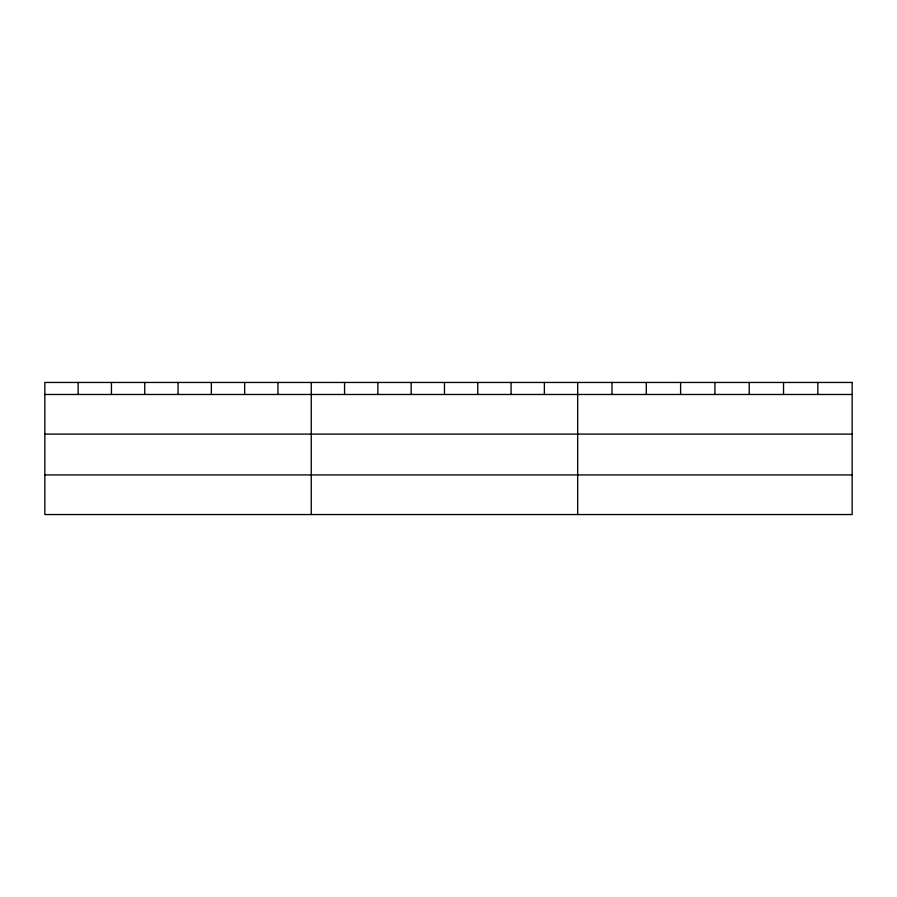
<?xml version="1.0" encoding="UTF-8"?>
<svg xmlns="http://www.w3.org/2000/svg" width="897" height="897" viewBox="0 0 897 897"><rect width="100%" height="100%" fill="white"/><g stroke="black" fill="none" stroke-linecap="round" stroke-linejoin="round"><path stroke-width="1.35" d="M44.85 394.478L852.15 394.478M44.85 434.103L852.15 434.103M44.85 474.928L852.15 474.928M817.84 382.458L817.84 394.478M783.529 382.458L783.529 394.478M749.219 382.458L749.219 394.478M714.909 382.458L714.909 394.478M680.599 382.458L680.599 394.478M646.288 382.458L646.288 394.478M611.978 382.458L611.978 394.478M577.668 382.458L577.668 514.542M544.367 382.458L544.367 394.478M511.066 382.458L511.066 394.478M477.765 382.458L477.765 394.478M444.464 382.458L444.464 394.478M411.162 382.458L411.162 394.478M377.861 382.458L377.861 394.478M344.56 382.458L344.56 394.478M311.259 382.458L311.259 514.542M277.958 382.458L277.958 394.478M244.657 382.458L244.657 394.478M211.356 382.458L211.356 394.478M178.055 382.458L178.055 394.478M144.753 382.458L144.753 394.478M111.452 382.458L111.452 394.478M78.151 382.458L78.151 394.478M852.15 382.458L44.85 382.458L44.85 514.542L852.15 514.542L852.15 382.458"/></g></svg>
